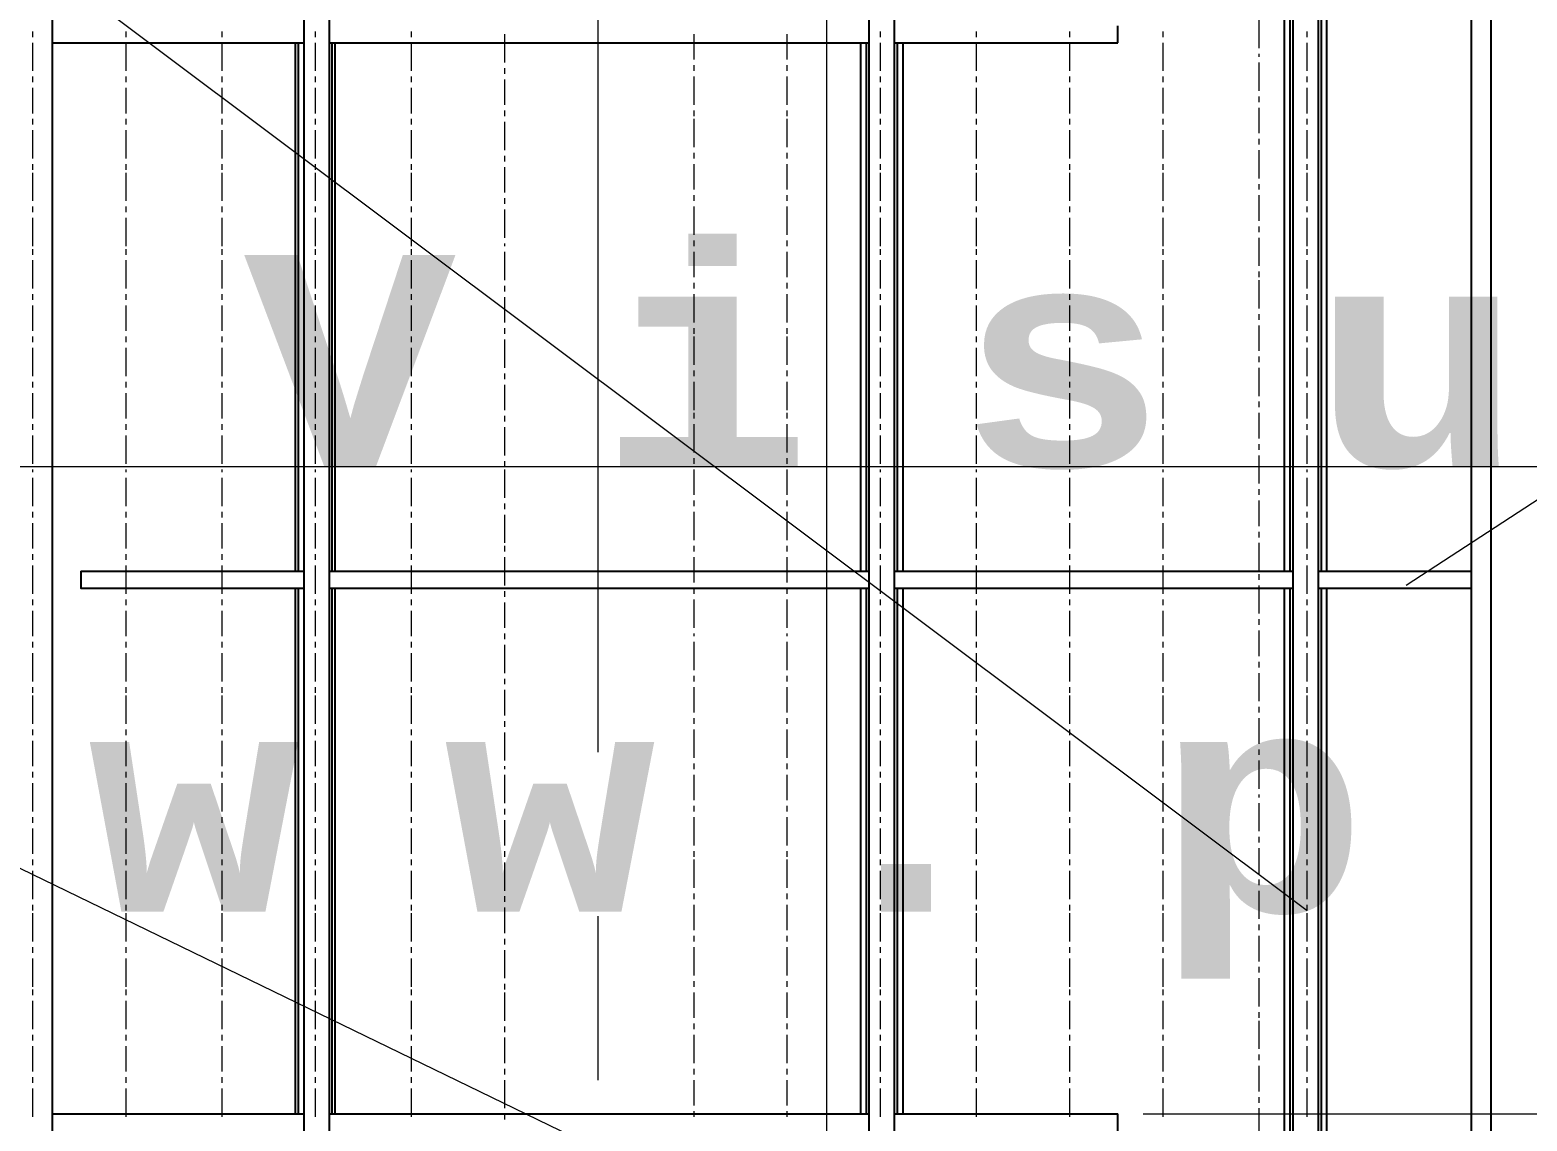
# Model space of a CAD drawing. Header units: millimetres. Extents: x 0 to 825, y 0 to 1167.
# Drawn here: x 196.7 to 292.1, y 541.9 to 611.3 of the extents above; entities that cross this region are included whole.
import ezdxf

# ---------------------------------------------------------------- set-up
doc = ezdxf.new("R2010")
doc.units = ezdxf.units.MM
doc.layers.add('1', color=7, linetype='Continuous')

msp = doc.modelspace()

# ---------------------------------------------------------------- linework, layer by layer
at = {"layer": '1', "color": 30, "lineweight": 9}
for points in [[(247.461732, 0.141732), (247.461732, 1166.901732)], [(824.541732, 583.521732), (0.141732, 583.521732)]]:
    msp.add_lwpolyline(points, dxfattribs=at)
at = {"layer": '1', "color": 0, "lineweight": 25}
for points in [[(198.141732, 454.281732), (198.141732, 939.561732)], [(288.501732, 933.621732), (288.501732, 491.361732)], [(289.761732, 931.821732), (289.761732, 491.361732)], [(214.161732, 458.781732), (214.161732, 888.801732)], [(215.781732, 458.781732), (215.781732, 888.801732)], [(250.161732, 458.781732), (250.161732, 888.801732)], [(251.781732, 458.781732), (251.781732, 888.801732)], [(277.161732, 458.781732), (277.161732, 854.241732)], [(278.781732, 458.781732), (278.781732, 854.241732)], [(276.621732, 576.861732), (276.621732, 645.261732)], [(276.981732, 576.861732), (276.981732, 645.261732)], [(278.961732, 576.861732), (278.961732, 645.261732)], [(279.321732, 576.861732), (279.321732, 645.261732)], [(266.001732, 610.521732), (266.001732, 611.601732)], [(198.141732, 610.521732), (214.161732, 610.521732)], [(213.621732, 576.861732), (213.621732, 610.521732)], [(213.801732, 576.861732), (213.801732, 610.521732)], [(215.781732, 610.521732), (250.161732, 610.521732)], [(215.961732, 576.861732), (215.961732, 610.521732)], [(216.141732, 576.861732), (216.141732, 610.521732)], [(249.621732, 576.861732), (249.621732, 610.521732)], [(249.981732, 576.861732), (249.981732, 610.521732)], [(251.781732, 610.521732), (266.001732, 610.521732)], [(251.961732, 576.861732), (251.961732, 610.521732)], [(252.321732, 576.861732), (252.321732, 610.521732)], [(199.941732, 576.861732), (199.941732, 575.781732), (214.161732, 575.781732)], [(199.941732, 576.861732), (214.161732, 576.861732)], [(215.781732, 576.861732), (250.161732, 576.861732)], [(251.781732, 576.861732), (277.161732, 576.861732)], [(278.781732, 576.861732), (288.501732, 576.861732)], [(213.621732, 542.301732), (213.621732, 575.781732)], [(213.801732, 542.301732), (213.801732, 575.781732)], [(215.781732, 575.781732), (250.161732, 575.781732)], [(215.961732, 542.301732), (215.961732, 575.781732)], [(216.141732, 542.301732), (216.141732, 575.781732)], [(249.621732, 542.301732), (249.621732, 575.781732)], [(249.981732, 542.301732), (249.981732, 575.781732)], [(251.781732, 575.781732), (277.161732, 575.781732)], [(251.961732, 542.301732), (251.961732, 575.781732)], [(252.321732, 542.301732), (252.321732, 575.781732)], [(276.621732, 507.561732), (276.621732, 575.781732)], [(276.981732, 507.561732), (276.981732, 575.781732)], [(278.781732, 575.781732), (288.501732, 575.781732)], [(278.961732, 507.561732), (278.961732, 575.781732)], [(279.321732, 507.561732), (279.321732, 575.781732)], [(198.141732, 542.301732), (214.161732, 542.301732)], [(215.781732, 542.301732), (250.161732, 542.301732)], [(251.781732, 542.301732), (266.001732, 542.301732)], [(266.001732, 541.221732), (266.001732, 542.301732)]]:
    msp.add_lwpolyline(points, dxfattribs=at)
at = {"layer": '1', "color": 0, "lineweight": 9}
for points in [[(65.661732, 714.381732), (278.061732, 555.261732)], [(363.921732, 627.801732), (284.361732, 575.961732)], [(64.401732, 621.861732), (279.501732, 517.461732)], [(232.881732, 617.361732), (232.881732, 565.341732)], [(275.001732, 610.161732), (275.001732, 611.961732)], [(196.881732, 610.881732), (196.881732, 611.241732)], [(196.881732, 608.721732), (196.881732, 610.521732)], [(202.821732, 610.881732), (202.821732, 611.241732)], [(202.821732, 608.721732), (202.821732, 610.521732)], [(208.941732, 610.881732), (208.941732, 611.241732)], [(208.941732, 608.721732), (208.941732, 610.521732)], [(214.881732, 610.881732), (214.881732, 611.241732)], [(214.881732, 608.721732), (214.881732, 610.521732)], [(221.001732, 610.881732), (221.001732, 611.241732)], [(221.001732, 608.721732), (221.001732, 610.521732)], [(226.941732, 609.261732), (226.941732, 611.061732)], [(239.001732, 609.441732), (239.001732, 611.061732)], [(244.941732, 609.441732), (244.941732, 611.061732)], [(250.881732, 610.881732), (250.881732, 611.241732)], [(250.881732, 608.721732), (250.881732, 610.521732)], [(257.001732, 610.881732), (257.001732, 611.241732)], [(257.001732, 608.721732), (257.001732, 610.521732)], [(262.941732, 610.881732), (262.941732, 611.241732)], [(262.941732, 608.721732), (262.941732, 610.521732)], [(268.881732, 610.881732), (268.881732, 611.241732)], [(268.881732, 608.721732), (268.881732, 610.521732)], [(278.061732, 610.881732), (278.061732, 611.241732)], [(278.061732, 608.721732), (278.061732, 610.521732)], [(275.001732, 609.621732), (275.001732, 609.801732)], [(226.941732, 608.541732), (226.941732, 608.901732)], [(239.001732, 608.721732), (239.001732, 609.081732)], [(244.941732, 608.721732), (244.941732, 609.081732)], [(275.001732, 607.461732), (275.001732, 609.261732)], [(196.881732, 608.001732), (196.881732, 608.361732)], [(196.881732, 606.021732), (196.881732, 607.641732)], [(202.821732, 608.001732), (202.821732, 608.361732)], [(202.821732, 606.021732), (202.821732, 607.641732)], [(208.941732, 608.001732), (208.941732, 608.361732)], [(208.941732, 606.021732), (208.941732, 607.641732)], [(214.881732, 608.001732), (214.881732, 608.361732)], [(214.881732, 606.021732), (214.881732, 607.641732)], [(221.001732, 608.001732), (221.001732, 608.361732)], [(221.001732, 606.021732), (221.001732, 607.641732)], [(226.941732, 606.561732), (226.941732, 608.181732)], [(239.001732, 606.561732), (239.001732, 608.361732)], [(244.941732, 606.561732), (244.941732, 608.361732)], [(250.881732, 608.001732), (250.881732, 608.361732)], [(250.881732, 606.021732), (250.881732, 607.641732)], [(257.001732, 608.001732), (257.001732, 608.361732)], [(257.001732, 606.021732), (257.001732, 607.641732)], [(262.941732, 608.001732), (262.941732, 608.361732)], [(262.941732, 606.021732), (262.941732, 607.641732)], [(268.881732, 608.001732), (268.881732, 608.361732)], [(268.881732, 606.021732), (268.881732, 607.641732)], [(278.061732, 608.001732), (278.061732, 608.361732)], [(278.061732, 606.021732), (278.061732, 607.641732)], [(275.001732, 606.741732), (275.001732, 607.101732)], [(196.881732, 605.301732), (196.881732, 605.661732)], [(202.821732, 605.301732), (202.821732, 605.661732)], [(208.941732, 605.301732), (208.941732, 605.661732)], [(214.881732, 605.301732), (214.881732, 605.661732)], [(221.001732, 605.301732), (221.001732, 605.661732)], [(226.941732, 605.841732), (226.941732, 606.201732)], [(239.001732, 605.841732), (239.001732, 606.201732)], [(239.001732, 603.861732), (239.001732, 605.661732)], [(244.941732, 605.841732), (244.941732, 606.201732)], [(244.941732, 603.861732), (244.941732, 605.661732)], [(250.881732, 605.301732), (250.881732, 605.661732)], [(257.001732, 605.301732), (257.001732, 605.661732)], [(262.941732, 605.301732), (262.941732, 605.661732)], [(268.881732, 605.301732), (268.881732, 605.661732)], [(275.001732, 604.761732), (275.001732, 606.381732)], [(278.061732, 605.301732), (278.061732, 605.661732)], [(196.881732, 603.141732), (196.881732, 604.941732)], [(202.821732, 603.141732), (202.821732, 604.941732)], [(208.941732, 603.141732), (208.941732, 604.941732)], [(214.881732, 603.141732), (214.881732, 604.941732)], [(221.001732, 603.141732), (221.001732, 604.941732)], [(226.941732, 603.681732), (226.941732, 605.481732)], [(250.881732, 603.141732), (250.881732, 604.941732)], [(257.001732, 603.141732), (257.001732, 604.941732)], [(262.941732, 603.141732), (262.941732, 604.941732)], [(268.881732, 603.141732), (268.881732, 604.941732)], [(278.061732, 603.141732), (278.061732, 604.941732)], [(275.001732, 604.041732), (275.001732, 604.401732)], [(275.001732, 601.881732), (275.001732, 603.681732)], [(196.881732, 602.421732), (196.881732, 602.781732)], [(202.821732, 602.421732), (202.821732, 602.781732)], [(208.941732, 602.421732), (208.941732, 602.781732)], [(214.881732, 602.421732), (214.881732, 602.781732)], [(221.001732, 602.421732), (221.001732, 602.781732)], [(226.941732, 602.961732), (226.941732, 603.321732)], [(239.001732, 603.141732), (239.001732, 603.501732)], [(239.001732, 601.161732), (239.001732, 602.781732)], [(244.941732, 603.141732), (244.941732, 603.501732)], [(244.941732, 601.161732), (244.941732, 602.781732)], [(250.881732, 602.421732), (250.881732, 602.781732)], [(257.001732, 602.421732), (257.001732, 602.781732)], [(262.941732, 602.421732), (262.941732, 602.781732)], [(268.881732, 602.421732), (268.881732, 602.781732)], [(278.061732, 602.421732), (278.061732, 602.781732)], [(196.881732, 600.441732), (196.881732, 602.241732)], [(202.821732, 600.441732), (202.821732, 602.241732)], [(208.941732, 600.441732), (208.941732, 602.241732)], [(214.881732, 600.441732), (214.881732, 602.241732)], [(221.001732, 600.441732), (221.001732, 602.241732)], [(226.941732, 600.981732), (226.941732, 602.601732)], [(250.881732, 600.441732), (250.881732, 602.241732)], [(257.001732, 600.441732), (257.001732, 602.241732)], [(262.941732, 600.441732), (262.941732, 602.241732)], [(268.881732, 600.441732), (268.881732, 602.241732)], [(278.061732, 600.441732), (278.061732, 602.241732)], [(239.001732, 600.441732), (239.001732, 600.801732)], [(244.941732, 600.441732), (244.941732, 600.801732)], [(275.001732, 601.161732), (275.001732, 601.521732)], [(275.001732, 599.181732), (275.001732, 600.801732)], [(196.881732, 599.721732), (196.881732, 600.081732)], [(202.821732, 599.721732), (202.821732, 600.081732)], [(208.941732, 599.721732), (208.941732, 600.081732)], [(214.881732, 599.721732), (214.881732, 600.081732)], [(221.001732, 599.721732), (221.001732, 600.081732)], [(226.941732, 600.261732), (226.941732, 600.621732)], [(226.941732, 598.101732), (226.941732, 599.901732)], [(239.001732, 598.281732), (239.001732, 600.081732)], [(244.941732, 598.281732), (244.941732, 600.081732)], [(250.881732, 599.721732), (250.881732, 600.081732)], [(257.001732, 599.721732), (257.001732, 600.081732)], [(262.941732, 599.721732), (262.941732, 600.081732)], [(268.881732, 599.721732), (268.881732, 600.081732)], [(278.061732, 599.721732), (278.061732, 600.081732)], [(196.881732, 597.561732), (196.881732, 599.361732)], [(202.821732, 597.561732), (202.821732, 599.361732)], [(208.941732, 597.561732), (208.941732, 599.361732)], [(214.881732, 597.561732), (214.881732, 599.361732)], [(221.001732, 597.561732), (221.001732, 599.361732)], [(250.881732, 597.561732), (250.881732, 599.361732)], [(257.001732, 597.561732), (257.001732, 599.361732)], [(262.941732, 597.561732), (262.941732, 599.361732)], [(268.881732, 597.561732), (268.881732, 599.361732)], [(278.061732, 597.561732), (278.061732, 599.361732)], [(275.001732, 598.461732), (275.001732, 598.821732)], [(275.001732, 596.301732), (275.001732, 598.101732)], [(196.881732, 597.021732), (196.881732, 597.381732)], [(202.821732, 597.021732), (202.821732, 597.381732)], [(208.941732, 597.021732), (208.941732, 597.381732)], [(214.881732, 597.021732), (214.881732, 597.381732)], [(221.001732, 597.021732), (221.001732, 597.381732)], [(226.941732, 597.561732), (226.941732, 597.741732)], [(226.941732, 595.401732), (226.941732, 597.201732)], [(239.001732, 597.561732), (239.001732, 597.921732)], [(239.001732, 595.581732), (239.001732, 597.201732)], [(244.941732, 597.561732), (244.941732, 597.921732)], [(244.941732, 595.581732), (244.941732, 597.201732)], [(250.881732, 597.021732), (250.881732, 597.381732)], [(257.001732, 597.021732), (257.001732, 597.381732)], [(262.941732, 597.021732), (262.941732, 597.381732)], [(268.881732, 597.021732), (268.881732, 597.381732)], [(278.061732, 597.021732), (278.061732, 597.381732)], [(196.881732, 594.861732), (196.881732, 596.661732)], [(202.821732, 594.861732), (202.821732, 596.661732)], [(208.941732, 594.861732), (208.941732, 596.661732)], [(214.881732, 594.861732), (214.881732, 596.661732)], [(221.001732, 594.861732), (221.001732, 596.661732)], [(250.881732, 594.861732), (250.881732, 596.661732)], [(257.001732, 594.861732), (257.001732, 596.661732)], [(262.941732, 594.861732), (262.941732, 596.661732)], [(268.881732, 594.861732), (268.881732, 596.661732)], [(278.061732, 594.861732), (278.061732, 596.661732)], [(239.001732, 594.861732), (239.001732, 595.221732)], [(244.941732, 594.861732), (244.941732, 595.221732)], [(275.001732, 595.581732), (275.001732, 595.941732)], [(275.001732, 593.601732), (275.001732, 595.401732)], [(196.881732, 594.141732), (196.881732, 594.501732)], [(202.821732, 594.141732), (202.821732, 594.501732)], [(208.941732, 594.141732), (208.941732, 594.501732)], [(214.881732, 594.141732), (214.881732, 594.501732)], [(221.001732, 594.141732), (221.001732, 594.501732)], [(226.941732, 594.681732), (226.941732, 595.041732)], [(226.941732, 592.701732), (226.941732, 594.321732)], [(239.001732, 592.701732), (239.001732, 594.501732)], [(244.941732, 592.701732), (244.941732, 594.501732)], [(250.881732, 594.141732), (250.881732, 594.501732)], [(257.001732, 594.141732), (257.001732, 594.501732)], [(262.941732, 594.141732), (262.941732, 594.501732)], [(268.881732, 594.141732), (268.881732, 594.501732)], [(278.061732, 594.141732), (278.061732, 594.501732)], [(196.881732, 592.161732), (196.881732, 593.781732)], [(202.821732, 592.161732), (202.821732, 593.781732)], [(208.941732, 592.161732), (208.941732, 593.781732)], [(214.881732, 592.161732), (214.881732, 593.781732)], [(221.001732, 592.161732), (221.001732, 593.781732)], [(250.881732, 592.161732), (250.881732, 593.781732)], [(257.001732, 592.161732), (257.001732, 593.781732)], [(262.941732, 592.161732), (262.941732, 593.781732)], [(268.881732, 592.161732), (268.881732, 593.781732)], [(275.001732, 592.881732), (275.001732, 593.241732)], [(278.061732, 592.161732), (278.061732, 593.781732)], [(226.941732, 591.981732), (226.941732, 592.341732)], [(239.001732, 591.981732), (239.001732, 592.341732)], [(244.941732, 591.981732), (244.941732, 592.341732)], [(275.001732, 590.901732), (275.001732, 592.521732)], [(196.881732, 591.441732), (196.881732, 591.801732)], [(202.821732, 591.441732), (202.821732, 591.801732)], [(208.941732, 591.441732), (208.941732, 591.801732)], [(214.881732, 591.441732), (214.881732, 591.801732)], [(221.001732, 591.441732), (221.001732, 591.801732)], [(226.941732, 589.821732), (226.941732, 591.621732)], [(239.001732, 590.001732), (239.001732, 591.801732)], [(244.941732, 590.001732), (244.941732, 591.801732)], [(250.881732, 591.441732), (250.881732, 591.801732)], [(257.001732, 591.441732), (257.001732, 591.801732)], [(262.941732, 591.441732), (262.941732, 591.801732)], [(268.881732, 591.441732), (268.881732, 591.801732)], [(278.061732, 591.441732), (278.061732, 591.801732)], [(196.881732, 589.281732), (196.881732, 591.081732)], [(202.821732, 589.281732), (202.821732, 591.081732)], [(208.941732, 589.281732), (208.941732, 591.081732)], [(214.881732, 589.281732), (214.881732, 591.081732)], [(221.001732, 589.281732), (221.001732, 591.081732)], [(250.881732, 589.281732), (250.881732, 591.081732)], [(257.001732, 589.281732), (257.001732, 591.081732)], [(262.941732, 589.281732), (262.941732, 591.081732)], [(268.881732, 589.281732), (268.881732, 591.081732)], [(275.001732, 590.181732), (275.001732, 590.541732)], [(278.061732, 589.281732), (278.061732, 591.081732)], [(226.941732, 589.101732), (226.941732, 589.461732)], [(239.001732, 589.281732), (239.001732, 589.641732)], [(244.941732, 589.281732), (244.941732, 589.641732)], [(275.001732, 588.021732), (275.001732, 589.821732)], [(196.881732, 588.561732), (196.881732, 588.921732)], [(202.821732, 588.561732), (202.821732, 588.921732)], [(208.941732, 588.561732), (208.941732, 588.921732)], [(214.881732, 588.561732), (214.881732, 588.921732)], [(221.001732, 588.561732), (221.001732, 588.921732)], [(226.941732, 587.121732), (226.941732, 588.741732)], [(239.001732, 587.121732), (239.001732, 588.921732)], [(244.941732, 587.121732), (244.941732, 588.921732)], [(250.881732, 588.561732), (250.881732, 588.921732)], [(257.001732, 588.561732), (257.001732, 588.921732)], [(262.941732, 588.561732), (262.941732, 588.921732)], [(268.881732, 588.561732), (268.881732, 588.921732)], [(278.061732, 588.561732), (278.061732, 588.921732)], [(196.881732, 586.581732), (196.881732, 588.201732)], [(202.821732, 586.581732), (202.821732, 588.201732)], [(208.941732, 586.581732), (208.941732, 588.201732)], [(214.881732, 586.581732), (214.881732, 588.201732)], [(221.001732, 586.581732), (221.001732, 588.201732)], [(250.881732, 586.581732), (250.881732, 588.201732)], [(257.001732, 586.581732), (257.001732, 588.201732)], [(262.941732, 586.581732), (262.941732, 588.201732)], [(268.881732, 586.581732), (268.881732, 588.201732)], [(275.001732, 587.301732), (275.001732, 587.661732)], [(278.061732, 586.581732), (278.061732, 588.201732)], [(226.941732, 586.401732), (226.941732, 586.761732)], [(239.001732, 586.581732), (239.001732, 586.941732)], [(244.941732, 586.581732), (244.941732, 586.941732)], [(275.001732, 585.321732), (275.001732, 586.941732)], [(196.881732, 585.861732), (196.881732, 586.221732)], [(202.821732, 585.861732), (202.821732, 586.221732)], [(208.941732, 585.861732), (208.941732, 586.221732)], [(214.881732, 585.861732), (214.881732, 586.221732)], [(221.001732, 585.861732), (221.001732, 586.221732)], [(226.941732, 584.241732), (226.941732, 586.041732)], [(239.001732, 584.421732), (239.001732, 586.221732)], [(244.941732, 584.421732), (244.941732, 586.221732)], [(250.881732, 585.861732), (250.881732, 586.221732)], [(257.001732, 585.861732), (257.001732, 586.221732)], [(262.941732, 585.861732), (262.941732, 586.221732)], [(268.881732, 585.861732), (268.881732, 586.221732)], [(278.061732, 585.861732), (278.061732, 586.221732)], [(196.881732, 583.701732), (196.881732, 585.501732)], [(202.821732, 583.701732), (202.821732, 585.501732)], [(208.941732, 583.701732), (208.941732, 585.501732)], [(214.881732, 583.701732), (214.881732, 585.501732)], [(221.001732, 583.701732), (221.001732, 585.501732)], [(250.881732, 583.701732), (250.881732, 585.501732)], [(257.001732, 583.701732), (257.001732, 585.501732)], [(262.941732, 583.701732), (262.941732, 585.501732)], [(268.881732, 583.701732), (268.881732, 585.501732)], [(275.001732, 584.601732), (275.001732, 584.961732)], [(278.061732, 583.701732), (278.061732, 585.501732)], [(226.941732, 583.521732), (226.941732, 583.881732)], [(239.001732, 583.701732), (239.001732, 584.061732)], [(244.941732, 583.701732), (244.941732, 584.061732)], [(275.001732, 582.441732), (275.001732, 584.241732)], [(196.881732, 583.161732), (196.881732, 583.341732)], [(196.881732, 581.001732), (196.881732, 582.801732)], [(202.821732, 583.161732), (202.821732, 583.341732)], [(202.821732, 581.001732), (202.821732, 582.801732)], [(208.941732, 583.161732), (208.941732, 583.341732)], [(208.941732, 581.001732), (208.941732, 582.801732)], [(214.881732, 583.161732), (214.881732, 583.341732)], [(214.881732, 581.001732), (214.881732, 582.801732)], [(221.001732, 583.161732), (221.001732, 583.341732)], [(221.001732, 581.001732), (221.001732, 582.801732)], [(226.941732, 581.541732), (226.941732, 583.341732)], [(239.001732, 581.721732), (239.001732, 583.341732)], [(244.941732, 581.721732), (244.941732, 583.341732)], [(250.881732, 583.161732), (250.881732, 583.341732)], [(250.881732, 581.001732), (250.881732, 582.801732)], [(257.001732, 583.161732), (257.001732, 583.341732)], [(257.001732, 581.001732), (257.001732, 582.801732)], [(262.941732, 583.161732), (262.941732, 583.341732)], [(262.941732, 581.001732), (262.941732, 582.801732)], [(268.881732, 583.161732), (268.881732, 583.341732)], [(268.881732, 581.001732), (268.881732, 582.801732)], [(278.061732, 583.161732), (278.061732, 583.341732)], [(278.061732, 581.001732), (278.061732, 582.801732)], [(275.001732, 581.721732), (275.001732, 582.081732)], [(226.941732, 580.821732), (226.941732, 581.181732)], [(239.001732, 581.001732), (239.001732, 581.361732)], [(244.941732, 581.001732), (244.941732, 581.361732)], [(275.001732, 579.741732), (275.001732, 581.361732)], [(196.881732, 580.281732), (196.881732, 580.641732)], [(196.881732, 578.301732), (196.881732, 579.921732)], [(202.821732, 580.281732), (202.821732, 580.641732)], [(202.821732, 578.301732), (202.821732, 579.921732)], [(208.941732, 580.281732), (208.941732, 580.641732)], [(208.941732, 578.301732), (208.941732, 579.921732)], [(214.881732, 580.281732), (214.881732, 580.641732)], [(214.881732, 578.301732), (214.881732, 579.921732)], [(221.001732, 580.281732), (221.001732, 580.641732)], [(221.001732, 578.301732), (221.001732, 579.921732)], [(226.941732, 578.661732), (226.941732, 580.461732)], [(239.001732, 578.841732), (239.001732, 580.641732)], [(244.941732, 578.841732), (244.941732, 580.641732)], [(250.881732, 580.281732), (250.881732, 580.641732)], [(250.881732, 578.301732), (250.881732, 579.921732)], [(257.001732, 580.281732), (257.001732, 580.641732)], [(257.001732, 578.301732), (257.001732, 579.921732)], [(262.941732, 580.281732), (262.941732, 580.641732)], [(262.941732, 578.301732), (262.941732, 579.921732)], [(268.881732, 580.281732), (268.881732, 580.641732)], [(268.881732, 578.301732), (268.881732, 579.921732)], [(278.061732, 580.281732), (278.061732, 580.641732)], [(278.061732, 578.301732), (278.061732, 579.921732)], [(275.001732, 579.021732), (275.001732, 579.381732)], [(196.881732, 577.581732), (196.881732, 577.941732)], [(202.821732, 577.581732), (202.821732, 577.941732)], [(208.941732, 577.581732), (208.941732, 577.941732)], [(214.881732, 577.581732), (214.881732, 577.941732)], [(221.001732, 577.581732), (221.001732, 577.941732)], [(226.941732, 578.121732), (226.941732, 578.481732)], [(239.001732, 578.121732), (239.001732, 578.481732)], [(244.941732, 578.121732), (244.941732, 578.481732)], [(250.881732, 577.581732), (250.881732, 577.941732)], [(257.001732, 577.581732), (257.001732, 577.941732)], [(262.941732, 577.581732), (262.941732, 577.941732)], [(268.881732, 577.581732), (268.881732, 577.941732)], [(275.001732, 576.861732), (275.001732, 578.661732)], [(278.061732, 577.581732), (278.061732, 577.941732)], [(196.881732, 575.421732), (196.881732, 577.221732)], [(202.821732, 575.421732), (202.821732, 577.221732)], [(208.941732, 575.421732), (208.941732, 577.221732)], [(214.881732, 575.421732), (214.881732, 577.221732)], [(221.001732, 575.421732), (221.001732, 577.221732)], [(226.941732, 575.961732), (226.941732, 577.761732)], [(239.001732, 576.141732), (239.001732, 577.761732)], [(244.941732, 576.141732), (244.941732, 577.761732)], [(250.881732, 575.421732), (250.881732, 577.221732)], [(257.001732, 575.421732), (257.001732, 577.221732)], [(262.941732, 575.421732), (262.941732, 577.221732)], [(268.881732, 575.421732), (268.881732, 577.221732)], [(278.061732, 575.421732), (278.061732, 577.221732)], [(275.001732, 576.321732), (275.001732, 576.681732)], [(196.881732, 574.701732), (196.881732, 575.061732)], [(202.821732, 574.701732), (202.821732, 575.061732)], [(208.941732, 574.701732), (208.941732, 575.061732)], [(214.881732, 574.701732), (214.881732, 575.061732)], [(221.001732, 574.701732), (221.001732, 575.061732)], [(226.941732, 575.241732), (226.941732, 575.601732)], [(239.001732, 575.421732), (239.001732, 575.781732)], [(239.001732, 573.261732), (239.001732, 575.061732)], [(244.941732, 575.421732), (244.941732, 575.781732)], [(244.941732, 573.261732), (244.941732, 575.061732)], [(250.881732, 574.701732), (250.881732, 575.061732)], [(257.001732, 574.701732), (257.001732, 575.061732)], [(262.941732, 574.701732), (262.941732, 575.061732)], [(268.881732, 574.701732), (268.881732, 575.061732)], [(275.001732, 574.161732), (275.001732, 575.961732)], [(278.061732, 574.701732), (278.061732, 575.061732)], [(196.881732, 572.721732), (196.881732, 574.341732)], [(202.821732, 572.721732), (202.821732, 574.341732)], [(208.941732, 572.721732), (208.941732, 574.341732)], [(214.881732, 572.721732), (214.881732, 574.341732)], [(221.001732, 572.721732), (221.001732, 574.341732)], [(226.941732, 573.261732), (226.941732, 574.881732)], [(250.881732, 572.721732), (250.881732, 574.341732)], [(257.001732, 572.721732), (257.001732, 574.341732)], [(262.941732, 572.721732), (262.941732, 574.341732)], [(268.881732, 572.721732), (268.881732, 574.341732)], [(278.061732, 572.721732), (278.061732, 574.341732)], [(275.001732, 573.441732), (275.001732, 573.801732)], [(196.881732, 572.001732), (196.881732, 572.361732)], [(202.821732, 572.001732), (202.821732, 572.361732)], [(208.941732, 572.001732), (208.941732, 572.361732)], [(214.881732, 572.001732), (214.881732, 572.361732)], [(221.001732, 572.001732), (221.001732, 572.361732)], [(226.941732, 572.541732), (226.941732, 572.901732)], [(239.001732, 572.721732), (239.001732, 572.901732)], [(239.001732, 570.561732), (239.001732, 572.361732)], [(244.941732, 572.721732), (244.941732, 572.901732)], [(244.941732, 570.561732), (244.941732, 572.361732)], [(250.881732, 572.001732), (250.881732, 572.361732)], [(257.001732, 572.001732), (257.001732, 572.361732)], [(262.941732, 572.001732), (262.941732, 572.361732)], [(268.881732, 572.001732), (268.881732, 572.361732)], [(275.001732, 571.461732), (275.001732, 573.081732)], [(278.061732, 572.001732), (278.061732, 572.361732)], [(196.881732, 569.841732), (196.881732, 571.641732)], [(202.821732, 569.841732), (202.821732, 571.641732)], [(208.941732, 569.841732), (208.941732, 571.641732)], [(214.881732, 569.841732), (214.881732, 571.641732)], [(221.001732, 569.841732), (221.001732, 571.641732)], [(226.941732, 570.381732), (226.941732, 572.181732)], [(250.881732, 569.841732), (250.881732, 571.641732)], [(257.001732, 569.841732), (257.001732, 571.641732)], [(262.941732, 569.841732), (262.941732, 571.641732)], [(268.881732, 569.841732), (268.881732, 571.641732)], [(278.061732, 569.841732), (278.061732, 571.641732)], [(275.001732, 570.741732), (275.001732, 571.101732)], [(275.001732, 568.581732), (275.001732, 570.381732)], [(196.881732, 569.121732), (196.881732, 569.481732)], [(202.821732, 569.121732), (202.821732, 569.481732)], [(208.941732, 569.121732), (208.941732, 569.481732)], [(214.881732, 569.121732), (214.881732, 569.481732)], [(221.001732, 569.121732), (221.001732, 569.481732)], [(226.941732, 569.661732), (226.941732, 570.021732)], [(239.001732, 569.841732), (239.001732, 570.201732)], [(239.001732, 567.861732), (239.001732, 569.481732)], [(244.941732, 569.841732), (244.941732, 570.201732)], [(244.941732, 567.861732), (244.941732, 569.481732)], [(250.881732, 569.121732), (250.881732, 569.481732)], [(257.001732, 569.121732), (257.001732, 569.481732)], [(262.941732, 569.121732), (262.941732, 569.481732)], [(268.881732, 569.121732), (268.881732, 569.481732)], [(278.061732, 569.121732), (278.061732, 569.481732)], [(196.881732, 567.141732), (196.881732, 568.941732)], [(202.821732, 567.141732), (202.821732, 568.941732)], [(208.941732, 567.141732), (208.941732, 568.941732)], [(214.881732, 567.141732), (214.881732, 568.941732)], [(221.001732, 567.141732), (221.001732, 568.941732)], [(226.941732, 567.681732), (226.941732, 569.301732)], [(250.881732, 567.141732), (250.881732, 568.941732)], [(257.001732, 567.141732), (257.001732, 568.941732)], [(262.941732, 567.141732), (262.941732, 568.941732)], [(268.881732, 567.141732), (268.881732, 568.941732)], [(278.061732, 567.141732), (278.061732, 568.941732)], [(239.001732, 567.141732), (239.001732, 567.501732)], [(244.941732, 567.141732), (244.941732, 567.501732)], [(275.001732, 567.861732), (275.001732, 568.221732)], [(275.001732, 565.881732), (275.001732, 567.501732)], [(196.881732, 566.421732), (196.881732, 566.781732)], [(202.821732, 566.421732), (202.821732, 566.781732)], [(208.941732, 566.421732), (208.941732, 566.781732)], [(214.881732, 566.421732), (214.881732, 566.781732)], [(221.001732, 566.421732), (221.001732, 566.781732)], [(226.941732, 566.961732), (226.941732, 567.321732)], [(226.941732, 564.801732), (226.941732, 566.601732)], [(239.001732, 564.981732), (239.001732, 566.781732)], [(244.941732, 564.981732), (244.941732, 566.781732)], [(250.881732, 566.421732), (250.881732, 566.781732)], [(257.001732, 566.421732), (257.001732, 566.781732)], [(262.941732, 566.421732), (262.941732, 566.781732)], [(268.881732, 566.421732), (268.881732, 566.781732)], [(278.061732, 566.421732), (278.061732, 566.781732)], [(196.881732, 564.441732), (196.881732, 566.061732)], [(202.821732, 564.441732), (202.821732, 566.061732)], [(208.941732, 564.441732), (208.941732, 566.061732)], [(214.881732, 564.441732), (214.881732, 566.061732)], [(221.001732, 564.441732), (221.001732, 566.061732)], [(250.881732, 564.441732), (250.881732, 566.061732)], [(257.001732, 564.441732), (257.001732, 566.061732)], [(262.941732, 564.441732), (262.941732, 566.061732)], [(268.881732, 564.441732), (268.881732, 566.061732)], [(275.001732, 565.161732), (275.001732, 565.521732)], [(278.061732, 564.441732), (278.061732, 566.061732)], [(239.001732, 564.261732), (239.001732, 564.621732)], [(244.941732, 564.261732), (244.941732, 564.621732)], [(275.001732, 563.001732), (275.001732, 564.801732)], [(196.881732, 563.721732), (196.881732, 564.081732)], [(202.821732, 563.721732), (202.821732, 564.081732)], [(208.941732, 563.721732), (208.941732, 564.081732)], [(214.881732, 563.721732), (214.881732, 564.081732)], [(221.001732, 563.721732), (221.001732, 564.081732)], [(226.941732, 564.261732), (226.941732, 564.441732)], [(226.941732, 562.101732), (226.941732, 563.901732)], [(239.001732, 562.281732), (239.001732, 563.901732)], [(244.941732, 562.281732), (244.941732, 563.901732)], [(250.881732, 563.721732), (250.881732, 564.081732)], [(257.001732, 563.721732), (257.001732, 564.081732)], [(262.941732, 563.721732), (262.941732, 564.081732)], [(268.881732, 563.721732), (268.881732, 564.081732)], [(278.061732, 563.721732), (278.061732, 564.081732)], [(196.881732, 561.561732), (196.881732, 563.361732)], [(202.821732, 561.561732), (202.821732, 563.361732)], [(208.941732, 561.561732), (208.941732, 563.361732)], [(214.881732, 561.561732), (214.881732, 563.361732)], [(221.001732, 561.561732), (221.001732, 563.361732)], [(250.881732, 561.561732), (250.881732, 563.361732)], [(257.001732, 561.561732), (257.001732, 563.361732)], [(262.941732, 561.561732), (262.941732, 563.361732)], [(268.881732, 561.561732), (268.881732, 563.361732)], [(278.061732, 561.561732), (278.061732, 563.361732)], [(226.941732, 561.381732), (226.941732, 561.741732)], [(239.001732, 561.561732), (239.001732, 561.921732)], [(244.941732, 561.561732), (244.941732, 561.921732)], [(275.001732, 562.461732), (275.001732, 562.641732)], [(275.001732, 560.301732), (275.001732, 562.101732)], [(196.881732, 560.841732), (196.881732, 561.201732)], [(202.821732, 560.841732), (202.821732, 561.201732)], [(208.941732, 560.841732), (208.941732, 561.201732)], [(214.881732, 560.841732), (214.881732, 561.201732)], [(221.001732, 560.841732), (221.001732, 561.201732)], [(226.941732, 559.401732), (226.941732, 561.021732)], [(239.001732, 559.401732), (239.001732, 561.201732)], [(244.941732, 559.401732), (244.941732, 561.201732)], [(250.881732, 560.841732), (250.881732, 561.201732)], [(257.001732, 560.841732), (257.001732, 561.201732)], [(262.941732, 560.841732), (262.941732, 561.201732)], [(268.881732, 560.841732), (268.881732, 561.201732)], [(278.061732, 560.841732), (278.061732, 561.201732)], [(196.881732, 558.861732), (196.881732, 560.481732)], [(202.821732, 558.861732), (202.821732, 560.481732)], [(208.941732, 558.861732), (208.941732, 560.481732)], [(214.881732, 558.861732), (214.881732, 560.481732)], [(221.001732, 558.861732), (221.001732, 560.481732)], [(250.881732, 558.861732), (250.881732, 560.481732)], [(257.001732, 558.861732), (257.001732, 560.481732)], [(262.941732, 558.861732), (262.941732, 560.481732)], [(268.881732, 558.861732), (268.881732, 560.481732)], [(275.001732, 559.581732), (275.001732, 559.941732)], [(278.061732, 558.861732), (278.061732, 560.481732)], [(226.941732, 558.681732), (226.941732, 559.041732)], [(239.001732, 558.681732), (239.001732, 559.041732)], [(244.941732, 558.681732), (244.941732, 559.041732)], [(275.001732, 557.601732), (275.001732, 559.221732)], [(196.881732, 558.141732), (196.881732, 558.501732)], [(202.821732, 558.141732), (202.821732, 558.501732)], [(208.941732, 558.141732), (208.941732, 558.501732)], [(214.881732, 558.141732), (214.881732, 558.501732)], [(221.001732, 558.141732), (221.001732, 558.501732)], [(226.941732, 556.521732), (226.941732, 558.321732)], [(239.001732, 556.701732), (239.001732, 558.501732)], [(244.941732, 556.701732), (244.941732, 558.501732)], [(250.881732, 558.141732), (250.881732, 558.501732)], [(257.001732, 558.141732), (257.001732, 558.501732)], [(262.941732, 558.141732), (262.941732, 558.501732)], [(268.881732, 558.141732), (268.881732, 558.501732)], [(278.061732, 558.141732), (278.061732, 558.501732)], [(196.881732, 555.981732), (196.881732, 557.781732)], [(202.821732, 555.981732), (202.821732, 557.781732)], [(208.941732, 555.981732), (208.941732, 557.781732)], [(214.881732, 555.981732), (214.881732, 557.781732)], [(221.001732, 555.981732), (221.001732, 557.781732)], [(250.881732, 555.981732), (250.881732, 557.781732)], [(257.001732, 555.981732), (257.001732, 557.781732)], [(262.941732, 555.981732), (262.941732, 557.781732)], [(268.881732, 555.981732), (268.881732, 557.781732)], [(275.001732, 556.881732), (275.001732, 557.241732)], [(278.061732, 555.981732), (278.061732, 557.781732)], [(226.941732, 555.801732), (226.941732, 556.161732)], [(239.001732, 555.981732), (239.001732, 556.341732)], [(244.941732, 555.981732), (244.941732, 556.341732)], [(275.001732, 554.721732), (275.001732, 556.521732)], [(196.881732, 555.261732), (196.881732, 555.621732)], [(196.881732, 553.281732), (196.881732, 555.081732)], [(202.821732, 555.261732), (202.821732, 555.621732)], [(202.821732, 553.281732), (202.821732, 555.081732)], [(208.941732, 555.261732), (208.941732, 555.621732)], [(208.941732, 553.281732), (208.941732, 555.081732)], [(214.881732, 555.261732), (214.881732, 555.621732)], [(214.881732, 553.281732), (214.881732, 555.081732)], [(221.001732, 555.261732), (221.001732, 555.621732)], [(221.001732, 553.281732), (221.001732, 555.081732)], [(226.941732, 553.821732), (226.941732, 555.441732)], [(239.001732, 554.001732), (239.001732, 555.621732)], [(244.941732, 554.001732), (244.941732, 555.621732)], [(250.881732, 555.261732), (250.881732, 555.621732)], [(250.881732, 553.281732), (250.881732, 555.081732)], [(257.001732, 555.261732), (257.001732, 555.621732)], [(257.001732, 553.281732), (257.001732, 555.081732)], [(262.941732, 555.261732), (262.941732, 555.621732)], [(262.941732, 553.281732), (262.941732, 555.081732)], [(268.881732, 555.261732), (268.881732, 555.621732)], [(268.881732, 553.281732), (268.881732, 555.081732)], [(278.061732, 555.261732), (278.061732, 555.621732)], [(278.061732, 553.281732), (278.061732, 555.081732)], [(232.881732, 554.901732), (232.881732, 544.461732)], [(275.001732, 554.001732), (275.001732, 554.361732)], [(226.941732, 553.101732), (226.941732, 553.461732)], [(239.001732, 553.281732), (239.001732, 553.641732)], [(244.941732, 553.281732), (244.941732, 553.641732)], [(275.001732, 552.021732), (275.001732, 553.641732)], [(196.881732, 552.561732), (196.881732, 552.921732)], [(196.881732, 550.401732), (196.881732, 552.201732)], [(202.821732, 552.561732), (202.821732, 552.921732)], [(202.821732, 550.401732), (202.821732, 552.201732)], [(208.941732, 552.561732), (208.941732, 552.921732)], [(208.941732, 550.401732), (208.941732, 552.201732)], [(214.881732, 552.561732), (214.881732, 552.921732)], [(214.881732, 550.401732), (214.881732, 552.201732)], [(221.001732, 552.561732), (221.001732, 552.921732)], [(221.001732, 550.401732), (221.001732, 552.201732)], [(226.941732, 550.941732), (226.941732, 552.741732)], [(239.001732, 551.121732), (239.001732, 552.921732)], [(244.941732, 551.121732), (244.941732, 552.921732)], [(250.881732, 552.561732), (250.881732, 552.921732)], [(250.881732, 550.401732), (250.881732, 552.201732)], [(257.001732, 552.561732), (257.001732, 552.921732)], [(257.001732, 550.401732), (257.001732, 552.201732)], [(262.941732, 552.561732), (262.941732, 552.921732)], [(262.941732, 550.401732), (262.941732, 552.201732)], [(268.881732, 552.561732), (268.881732, 552.921732)], [(268.881732, 550.401732), (268.881732, 552.201732)], [(278.061732, 552.561732), (278.061732, 552.921732)], [(278.061732, 550.401732), (278.061732, 552.201732)], [(275.001732, 551.301732), (275.001732, 551.661732)], [(226.941732, 550.221732), (226.941732, 550.581732)], [(239.001732, 550.401732), (239.001732, 550.761732)], [(244.941732, 550.401732), (244.941732, 550.761732)], [(275.001732, 549.141732), (275.001732, 550.941732)], [(196.881732, 549.861732), (196.881732, 550.221732)], [(196.881732, 547.701732), (196.881732, 549.501732)], [(202.821732, 549.861732), (202.821732, 550.221732)], [(202.821732, 547.701732), (202.821732, 549.501732)], [(208.941732, 549.861732), (208.941732, 550.221732)], [(208.941732, 547.701732), (208.941732, 549.501732)], [(214.881732, 549.861732), (214.881732, 550.221732)], [(214.881732, 547.701732), (214.881732, 549.501732)], [(221.001732, 549.861732), (221.001732, 550.221732)], [(221.001732, 547.701732), (221.001732, 549.501732)], [(226.941732, 548.241732), (226.941732, 550.041732)], [(239.001732, 548.421732), (239.001732, 550.041732)], [(244.941732, 548.421732), (244.941732, 550.041732)], [(250.881732, 549.861732), (250.881732, 550.221732)], [(250.881732, 547.701732), (250.881732, 549.501732)], [(257.001732, 549.861732), (257.001732, 550.221732)], [(257.001732, 547.701732), (257.001732, 549.501732)], [(262.941732, 549.861732), (262.941732, 550.221732)], [(262.941732, 547.701732), (262.941732, 549.501732)], [(268.881732, 549.861732), (268.881732, 550.221732)], [(268.881732, 547.701732), (268.881732, 549.501732)], [(278.061732, 549.861732), (278.061732, 550.221732)], [(278.061732, 547.701732), (278.061732, 549.501732)], [(275.001732, 548.421732), (275.001732, 548.781732)], [(226.941732, 547.521732), (226.941732, 547.881732)], [(239.001732, 547.701732), (239.001732, 548.061732)], [(244.941732, 547.701732), (244.941732, 548.061732)], [(275.001732, 546.441732), (275.001732, 548.241732)], [(196.881732, 546.981732), (196.881732, 547.341732)], [(196.881732, 545.001732), (196.881732, 546.621732)], [(202.821732, 546.981732), (202.821732, 547.341732)], [(202.821732, 545.001732), (202.821732, 546.621732)], [(208.941732, 546.981732), (208.941732, 547.341732)], [(208.941732, 545.001732), (208.941732, 546.621732)], [(214.881732, 546.981732), (214.881732, 547.341732)], [(214.881732, 545.001732), (214.881732, 546.621732)], [(221.001732, 546.981732), (221.001732, 547.341732)], [(221.001732, 545.001732), (221.001732, 546.621732)], [(226.941732, 545.541732), (226.941732, 547.161732)], [(239.001732, 545.541732), (239.001732, 547.341732)], [(244.941732, 545.541732), (244.941732, 547.341732)], [(250.881732, 546.981732), (250.881732, 547.341732)], [(250.881732, 545.001732), (250.881732, 546.621732)], [(257.001732, 546.981732), (257.001732, 547.341732)], [(257.001732, 545.001732), (257.001732, 546.621732)], [(262.941732, 546.981732), (262.941732, 547.341732)], [(262.941732, 545.001732), (262.941732, 546.621732)], [(268.881732, 546.981732), (268.881732, 547.341732)], [(268.881732, 545.001732), (268.881732, 546.621732)], [(278.061732, 546.981732), (278.061732, 547.341732)], [(278.061732, 545.001732), (278.061732, 546.621732)], [(275.001732, 545.721732), (275.001732, 546.081732)], [(196.881732, 544.281732), (196.881732, 544.641732)], [(202.821732, 544.281732), (202.821732, 544.641732)], [(208.941732, 544.281732), (208.941732, 544.641732)], [(214.881732, 544.281732), (214.881732, 544.641732)], [(221.001732, 544.281732), (221.001732, 544.641732)], [(226.941732, 544.821732), (226.941732, 545.181732)], [(239.001732, 544.821732), (239.001732, 545.181732)], [(244.941732, 544.821732), (244.941732, 545.181732)], [(250.881732, 544.281732), (250.881732, 544.641732)], [(257.001732, 544.281732), (257.001732, 544.641732)], [(262.941732, 544.281732), (262.941732, 544.641732)], [(268.881732, 544.281732), (268.881732, 544.641732)], [(275.001732, 543.741732), (275.001732, 545.361732)], [(278.061732, 544.281732), (278.061732, 544.641732)], [(196.881732, 542.121732), (196.881732, 543.921732)], [(202.821732, 542.121732), (202.821732, 543.921732)], [(208.941732, 542.121732), (208.941732, 543.921732)], [(214.881732, 542.121732), (214.881732, 543.921732)], [(221.001732, 542.121732), (221.001732, 543.921732)], [(226.941732, 542.661732), (226.941732, 544.461732)], [(239.001732, 542.841732), (239.001732, 544.461732)], [(244.941732, 542.841732), (244.941732, 544.461732)], [(250.881732, 542.121732), (250.881732, 543.921732)], [(257.001732, 542.121732), (257.001732, 543.921732)], [(262.941732, 542.121732), (262.941732, 543.921732)], [(268.881732, 542.121732), (268.881732, 543.921732)], [(278.061732, 542.121732), (278.061732, 543.921732)], [(275.001732, 543.021732), (275.001732, 543.381732)], [(275.001732, 540.861732), (275.001732, 542.661732)], [(226.941732, 541.941732), (226.941732, 542.301732)], [(239.001732, 542.121732), (239.001732, 542.481732)], [(244.941732, 542.121732), (244.941732, 542.481732)], [(267.621732, 542.301732), (332.241732, 542.301732)]]:
    msp.add_lwpolyline(points, dxfattribs=at)

# ---------------------------------------------------------------- texts
at = {"color": 30, "char_height": 13.488, "attachment_point": 1}
for s, insert in [('{\\fCourier|b1|i0|c0|p13;i}', (232.992567, 597.009732)), ('{\\fCourier|b1|i0|c0|p13;V}', (210.315402, 597.009732)), ('{\\fCourier|b1|i0|c0|p13;s}', (255.669732, 597.009732)), ('{\\fCourier|b1|i0|c0|p13;u}', (278.346898, 597.009732)), ('{\\fCourier|b1|i0|c0|p13;w}', (200.394142, 568.663276)), ('{\\fCourier|b1|i0|c0|p13;w}', (223.071307, 568.663276)), ('{\\fCourier|b1|i0|c0|p13;p}', (268.425638, 568.663276)), ('{\\fCourier|b1|i0|c0|p13;.}', (245.748472, 568.663276))]:
    msp.add_mtext(s, dxfattribs=dict(at, insert=insert))

doc.saveas('drawing.dxf')
